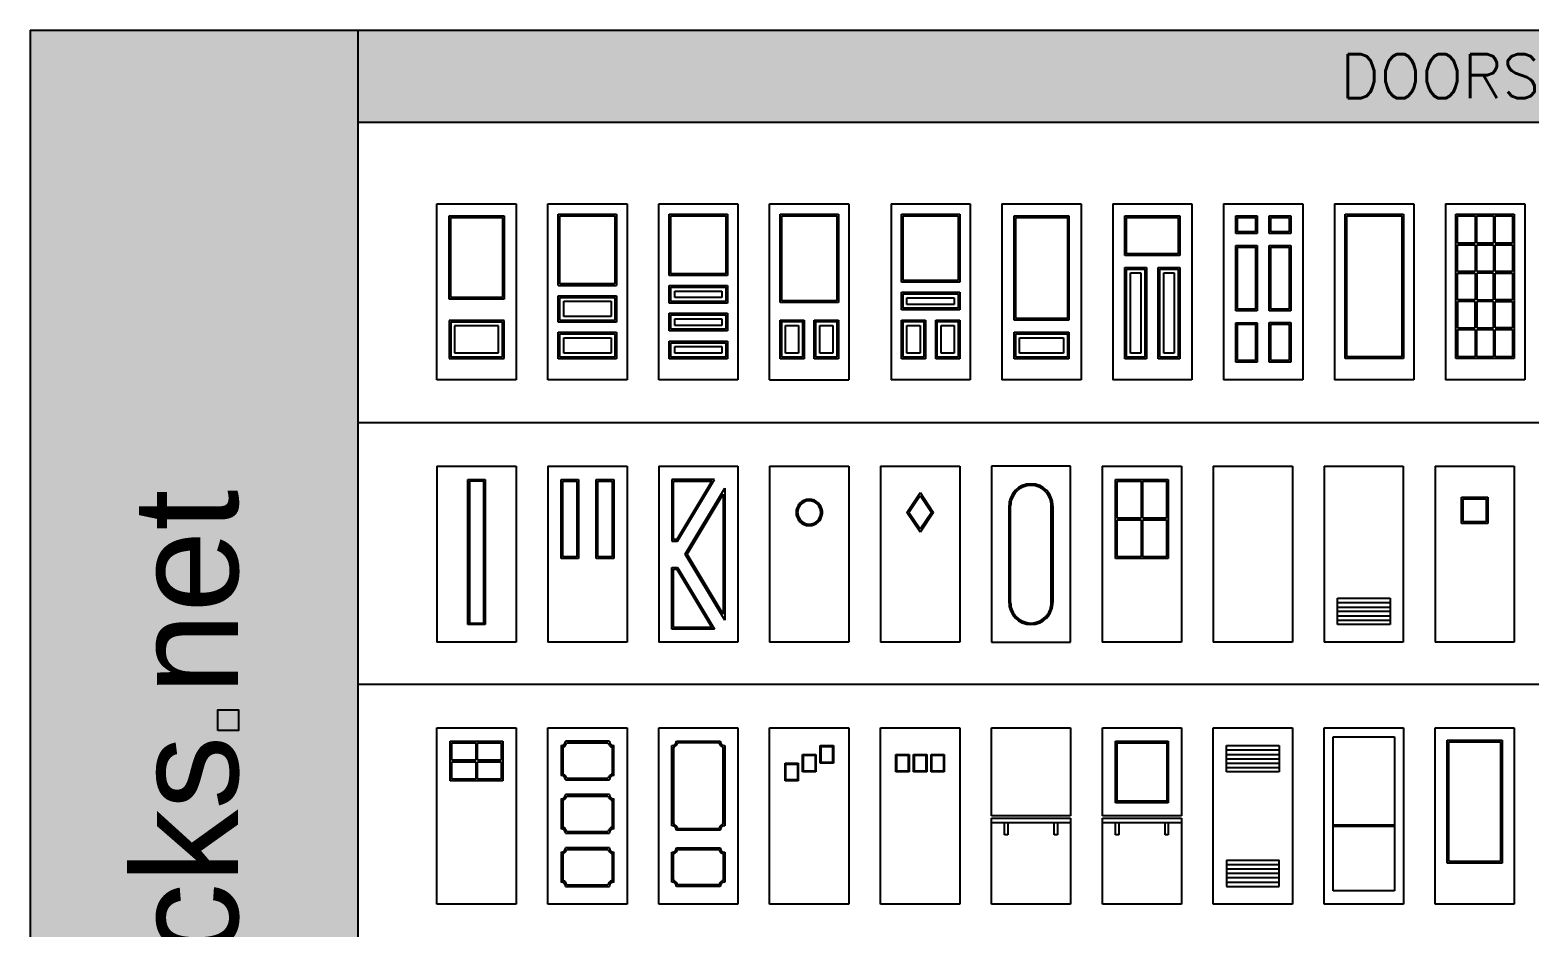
# Model space of a CAD drawing. Header units: millimetres. Extents: x 10513 to 43680, y 26775 to 47228.
# Drawn here: x 10513 to 27568, y 37026 to 47228 of the extents above; entities that cross this region are included whole.
import ezdxf

# ---------------------------------------------------------------- set-up
doc = ezdxf.new("R2010")
doc.units = ezdxf.units.MM
doc.layers.add('www.cad-blocks.net', color=7, linetype='Continuous')
doc.styles.add('ATTR', font='romans.shx', dxfattribs={"width": 0.8, "height": 2.1})
doc.styles.get("Standard").update_dxf_attribs({"font": 'arial.ttf'})

# ---------------------------------------------------------------- blocks, each defined once
blk = doc.blocks.new("36'' Exterior Door 01")
for p, q in [((0, 0), (0, 80)), ((0, 80), (36, 80)), ((36, 80), (36, 0)), ((5.5, 36.625), (5.5, 74.5)), ((5.5, 74.5), (30.5, 74.5)), ((6.25, 37.375), (6.25, 73.75)), ((6.25, 73.75), (29.75, 73.75)), ((29.75, 73.75), (29.75, 37.375)), ((30.5, 74.5), (30.5, 36.625)), ((30.5, 36.625), (5.5, 36.625)), ((29.75, 37.375), (6.25, 37.375)), ((30.5, 27), (5.5, 27)), ((5.5, 27), (5.5, 9.75)), ((29.75, 26.25), (6.25, 26.25)), ((6.25, 26.25), (6.25, 10.5)), ((28, 24.5), (8, 24.5)), ((8, 24.5), (8, 12.25)), ((28, 12.25), (28, 24.5)), ((29.75, 10.5), (29.75, 26.25)), ((30.5, 9.75), (30.5, 27)), ((5.5, 9.75), (30.5, 9.75)), ((6.25, 10.5), (29.75, 10.5)), ((8, 12.25), (28, 12.25)), ((36, 0), (0, 0))]:
    blk.add_line(p, q)
at = {"style": 'ATTR', "width": 0.8, "flags": 9}
blk.add_attdef('ESTCODE', (0, 0), '', height=0.0000199, dxfattribs=at)
blk = doc.blocks.new("36'' Exterior Door 02")
for p, q in [((0, 0), (0, 80)), ((0, 80), (36, 80)), ((4.75, 42.875), (4.75, 75.25)), ((4.75, 75.25), (31.25, 75.25)), ((31.25, 75.25), (31.25, 42.875)), ((36, 80), (36, 0)), ((5.5, 43.625), (5.5, 74.5)), ((5.5, 74.5), (30.5, 74.5)), ((30.5, 74.5), (30.5, 43.625)), ((4.75, 42.875), (31.25, 42.875)), ((30.5, 43.625), (5.5, 43.625)), ((4.75, 38.25), (31.25, 38.25)), ((4.75, 26.25), (4.75, 38.25)), ((5.5, 37.5), (30.5, 37.5)), ((5.5, 27), (5.5, 37.5)), ((7.25, 35.75), (28.75, 35.75)), ((7.25, 28.75), (7.25, 35.75)), ((28.75, 35.75), (28.75, 28.75)), ((30.5, 37.5), (30.5, 27)), ((31.25, 38.25), (31.25, 26.25)), ((28.75, 28.75), (7.25, 28.75)), ((31.25, 26.25), (4.75, 26.25)), ((4.75, 21.625), (31.25, 21.625)), ((4.75, 9.625), (4.75, 21.625)), ((30.5, 27), (5.5, 27)), ((5.5, 20.875), (30.5, 20.875)), ((5.5, 10.375), (5.5, 20.875)), ((30.5, 20.875), (30.5, 10.375)), ((31.25, 21.625), (31.25, 9.625)), ((7.25, 19.125), (28.75, 19.125)), ((7.25, 12.125), (7.25, 19.125)), ((28.75, 19.125), (28.75, 12.125)), ((31.25, 9.625), (4.75, 9.625)), ((30.5, 10.375), (5.5, 10.375)), ((28.75, 12.125), (7.25, 12.125)), ((36, 0), (0, 0))]:
    blk.add_line(p, q)
at = {"style": 'ATTR', "width": 0.8, "flags": 9}
blk.add_attdef('ESTCODE', (0, 0), '', height=0.0000199, dxfattribs=at)
blk = doc.blocks.new("36'' Exterior Door 03")
for p, q in [((0, 0), (0, 80)), ((0, 80), (36, 80)), ((4.75, 47.51), (4.75, 75.25)), ((4.75, 75.25), (31.25, 75.25)), ((31.25, 75.25), (31.25, 47.51)), ((36, 80), (36, 0)), ((5.5, 48.26), (5.5, 74.5)), ((5.5, 74.5), (30.5, 74.5)), ((30.5, 74.5), (30.5, 48.26)), ((30.5, 48.26), (5.5, 48.26)), ((31.25, 47.51), (4.75, 47.51)), ((4.75, 42.89), (31.25, 42.89)), ((4.75, 34.88), (4.75, 42.89)), ((5.5, 42.14), (30.5, 42.14)), ((5.5, 35.63), (5.5, 42.14)), ((30.5, 42.14), (30.5, 35.63)), ((31.25, 42.89), (31.25, 34.88)), ((31.25, 34.88), (4.75, 34.88)), ((30.5, 35.63), (5.5, 35.63)), ((7.25, 40.39), (28.75, 40.39)), ((7.25, 37.38), (7.25, 40.39)), ((28.75, 37.38), (7.25, 37.38)), ((28.75, 40.39), (28.75, 37.38)), ((4.75, 30.26), (31.25, 30.26)), ((4.75, 22.26), (4.75, 30.26)), ((5.5, 29.51), (30.5, 29.51)), ((5.5, 23.01), (5.5, 29.51)), ((7.25, 27.76), (28.75, 27.76)), ((7.25, 24.76), (7.25, 27.76)), ((28.75, 27.76), (28.75, 24.76)), ((30.5, 29.51), (30.5, 23.01)), ((31.25, 30.26), (31.25, 22.26)), ((31.25, 22.26), (4.75, 22.26)), ((30.5, 23.01), (5.5, 23.01)), ((28.75, 24.76), (7.25, 24.76)), ((4.75, 17.63), (31.25, 17.63)), ((4.75, 9.63), (4.75, 17.63)), ((5.5, 16.88), (30.5, 16.88)), ((5.5, 10.38), (5.5, 16.88)), ((7.25, 15.13), (28.75, 15.13)), ((7.25, 12.13), (7.25, 15.13)), ((28.75, 15.13), (28.75, 12.13)), ((30.5, 16.88), (30.5, 10.38)), ((31.25, 17.63), (31.25, 9.63)), ((31.25, 9.63), (4.75, 9.63)), ((30.5, 10.38), (5.5, 10.38)), ((28.75, 12.13), (7.25, 12.13)), ((36, 0), (0, 0))]:
    blk.add_line(p, q)
at = {"style": 'ATTR', "width": 0.8, "flags": 9}
blk.add_attdef('ESTCODE', (0, 0), '', height=0.0000199, dxfattribs=at)
blk = doc.blocks.new("36'' Exterior Door 04")
for p, q in [((0, 0), (0, 80)), ((0, 80), (36, 80)), ((4.75, 35.2095), (4.75, 75.25)), ((4.75, 75.25), (31.25, 75.25)), ((31.25, 75.25), (31.25, 35.2095)), ((36, 80), (36, 0)), ((5.5, 35.9595), (5.5, 74.5)), ((5.5, 74.5), (30.5, 74.5)), ((30.5, 74.5), (30.5, 35.9595)), ((31.25, 35.2095), (4.75, 35.2095)), ((30.5, 35.9595), (5.5, 35.9595)), ((4.75, 27.2095), (15.6875, 27.2095)), ((4.75, 9.625), (4.75, 27.2095)), ((5.5, 26.4595), (14.9375, 26.4595)), ((5.5, 10.375), (5.5, 26.4595)), ((7.25, 24.7095), (13.1875, 24.7095)), ((7.25, 12.125), (7.25, 24.7095)), ((13.1875, 24.7095), (13.1875, 12.125)), ((14.9375, 26.4595), (14.9375, 10.375)), ((15.6875, 27.2095), (15.6875, 9.625)), ((20.3125, 27.2095), (31.25, 27.2095)), ((20.3125, 9.625), (20.3125, 27.2095)), ((21.0625, 26.4595), (30.5, 26.4595)), ((21.0625, 10.375), (21.0625, 26.4595)), ((22.8125, 12.125), (22.8125, 24.7095)), ((22.8125, 24.7095), (28.75, 24.7095)), ((28.75, 24.7095), (28.75, 12.125)), ((30.5, 26.4595), (30.5, 10.375)), ((31.25, 27.2095), (31.25, 9.625)), ((15.6875, 9.625), (4.75, 9.625)), ((14.9375, 10.375), (5.5, 10.375)), ((13.1875, 12.125), (7.25, 12.125)), ((31.25, 9.625), (20.3125, 9.625)), ((30.5, 10.375), (21.0625, 10.375)), ((28.75, 12.125), (22.8125, 12.125)), ((0, 0), (36, 0))]:
    blk.add_line(p, q)
at = {"style": 'ATTR', "width": 0.8, "flags": 9}
blk.add_attdef('ESTCODE', (0, 0), '', height=0.0000199, dxfattribs=at)
blk = doc.blocks.new("36'' Exterior Door 05")
for p, q in [((0, 80), (0, 0)), ((0, 80), (36, 80)), ((4.75, 44.46), (4.75, 75.25)), ((4.75, 75.25), (31.25, 75.25)), ((31.25, 75.25), (31.25, 44.46)), ((36, 80), (36, 0)), ((5.5, 45.21), (5.5, 74.5)), ((5.5, 74.5), (30.5, 74.5)), ((30.5, 74.5), (30.5, 45.21)), ((31.25, 44.46), (4.75, 44.46)), ((30.5, 45.21), (5.5, 45.21)), ((4.75, 39.84), (31.25, 39.84)), ((4.75, 31.83), (4.75, 39.84)), ((5.5, 39.09), (30.5, 39.09)), ((5.5, 32.58), (5.5, 39.09)), ((7.25, 37.34), (28.75, 37.34)), ((7.25, 34.33), (7.25, 37.34)), ((28.75, 34.33), (7.25, 34.33)), ((28.75, 37.34), (28.75, 34.33)), ((30.5, 39.09), (30.5, 32.58)), ((31.25, 39.84), (31.25, 31.83)), ((31.25, 31.83), (4.75, 31.83)), ((30.5, 32.58), (5.5, 32.58)), ((4.75, 27.21), (15.69, 27.21)), ((4.75, 9.63), (4.75, 27.21)), ((5.5, 26.46), (14.94, 26.46)), ((5.5, 10.37), (5.5, 26.46)), ((7.25, 24.71), (13.19, 24.71)), ((7.25, 12.13), (7.25, 24.71)), ((13.19, 24.71), (13.19, 12.13)), ((14.94, 26.46), (14.94, 10.37)), ((15.69, 27.21), (15.69, 9.63)), ((20.31, 27.21), (31.25, 27.21)), ((20.31, 9.63), (20.31, 27.21)), ((21.06, 26.46), (30.5, 26.46)), ((21.06, 10.37), (21.06, 26.46)), ((22.81, 12.13), (22.81, 24.71)), ((22.81, 24.71), (28.75, 24.71)), ((28.75, 24.71), (28.75, 12.13)), ((30.5, 26.46), (30.5, 10.37)), ((31.25, 27.21), (31.25, 9.63)), ((15.69, 9.63), (4.75, 9.63)), ((14.94, 10.37), (5.5, 10.37)), ((13.19, 12.13), (7.25, 12.13)), ((31.25, 9.63), (20.31, 9.63)), ((30.5, 10.37), (21.06, 10.37)), ((28.75, 12.13), (22.81, 12.13)), ((36, 0), (0, 0))]:
    blk.add_line(p, q)
at = {"style": 'ATTR', "width": 0.8, "flags": 9}
blk.add_attdef('ESTCODE', (0, 0), '', height=0.0000199, dxfattribs=at)
blk = doc.blocks.new("36'' Exterior Door 06")
for p, q in [((0, 80), (0, 0)), ((0, 80), (36, 80)), ((36, 80), (36, 0)), ((5.5, 27.125), (5.5, 74.5)), ((5.5, 74.5), (30.5, 74.5)), ((6.25, 27.875), (6.25, 73.75)), ((6.25, 73.75), (29.75, 73.75)), ((29.75, 73.75), (29.75, 27.875)), ((30.5, 74.5), (30.5, 27.125)), ((29.75, 27.875), (6.25, 27.875)), ((30.5, 27.125), (5.5, 27.125)), ((5.5, 21.625), (30.5, 21.625)), ((5.5, 9.625), (5.5, 21.625)), ((6.25, 20.875), (29.75, 20.875)), ((6.25, 10.375), (6.25, 20.875)), ((29.75, 20.875), (29.75, 10.375)), ((30.5, 21.625), (30.5, 9.625)), ((8, 19.125), (28, 19.125)), ((8, 12.125), (8, 19.125)), ((28, 19.125), (28, 12.125)), ((30.5, 9.625), (5.5, 9.625)), ((29.75, 10.375), (6.25, 10.375)), ((28, 12.125), (8, 12.125)), ((36, 0), (0, 0))]:
    blk.add_line(p, q)
at = {"style": 'ATTR', "width": 0.8, "flags": 9}
blk.add_attdef('ESTCODE', (0, 0), '', height=0.0000199, dxfattribs=at)
blk = doc.blocks.new("36'' Exterior Door 07")
for p, q in [((0, 80), (0, 0)), ((0, 80), (36, 80)), ((36, 80), (36, 0)), ((5.5, 74.5), (30.5, 74.5)), ((5.5, 56.4955), (5.5, 74.5)), ((6.25, 73.75), (29.75, 73.75)), ((6.25, 57.2455), (6.25, 73.75)), ((29.75, 73.75), (29.75, 57.2455)), ((30.5, 74.5), (30.5, 56.4955)), ((30.5, 56.4955), (5.5, 56.4955)), ((29.75, 57.2455), (6.25, 57.2455)), ((5.5, 51.1205), (15.3125, 51.1205)), ((5.5, 9.625), (5.5, 51.1205)), ((6.25, 50.3705), (14.5625, 50.3705)), ((6.25, 10.375), (6.25, 50.3705)), ((8, 48.6205), (12.8125, 48.6205)), ((8, 12.125), (8, 48.6205)), ((12.8125, 48.6205), (12.8125, 12.125)), ((14.5625, 50.3705), (14.5625, 10.375)), ((15.3125, 51.1205), (15.3125, 9.625)), ((20.6875, 9.625), (20.6875, 51.1205)), ((20.6875, 51.1205), (30.5, 51.1205)), ((21.4375, 10.375), (21.4375, 50.3705)), ((21.4375, 50.3705), (29.75, 50.3705)), ((23.1875, 12.125), (23.1875, 48.6205)), ((23.1875, 48.6205), (28, 48.6205)), ((28, 48.6205), (28, 12.125)), ((29.75, 50.3705), (29.75, 10.375)), ((30.5, 51.1205), (30.5, 9.625)), ((15.3125, 9.625), (5.5, 9.625)), ((14.5625, 10.375), (6.25, 10.375)), ((12.8125, 12.125), (8, 12.125)), ((30.5, 9.625), (20.6875, 9.625)), ((29.75, 10.375), (21.4375, 10.375)), ((28, 12.125), (23.1875, 12.125)), ((36, 0), (0, 0))]:
    blk.add_line(p, q)
at = {"style": 'ATTR', "width": 0.8, "flags": 9}
blk.add_attdef('ESTCODE', (0, 0), '', height=0.0000199, dxfattribs=at)
blk = doc.blocks.new("36'' Exterior Door 08")
for p, q in [((0, 80), (0, 0)), ((0, 80), (36, 80)), ((36, 80), (36, 0)), ((5.5, 74.5), (15.31, 74.5)), ((5.5, 66.5), (5.5, 74.5)), ((6.25, 73.75), (14.56, 73.75)), ((6.25, 67.25), (6.25, 73.75)), ((14.56, 73.75), (14.56, 67.25)), ((15.31, 74.5), (15.31, 66.5)), ((20.69, 74.5), (30.5, 74.5)), ((20.69, 66.5), (20.69, 74.5)), ((21.44, 67.25), (21.44, 73.76)), ((21.44, 73.76), (29.75, 73.76)), ((29.75, 73.76), (29.75, 67.25)), ((30.5, 74.5), (30.5, 66.5)), ((15.31, 66.5), (5.5, 66.5)), ((14.56, 67.25), (6.25, 67.25)), ((30.5, 66.5), (20.69, 66.5)), ((29.75, 67.25), (21.44, 67.25)), ((5.5, 31.38), (5.5, 61.12)), ((5.5, 61.12), (15.31, 61.12)), ((6.25, 32.13), (6.25, 60.37)), ((6.25, 60.37), (14.56, 60.37)), ((14.56, 60.37), (14.56, 32.13)), ((15.31, 61.12), (15.31, 31.38)), ((20.69, 31.38), (20.69, 61.13)), ((20.69, 61.13), (30.5, 61.13)), ((21.44, 32.13), (21.44, 60.38)), ((21.44, 60.38), (29.75, 60.38)), ((29.75, 60.38), (29.75, 32.13)), ((30.5, 61.13), (30.5, 31.38)), ((15.31, 31.38), (5.5, 31.38)), ((14.56, 32.13), (6.25, 32.13)), ((30.5, 31.38), (20.69, 31.38)), ((29.75, 32.13), (21.44, 32.13)), ((5.5, 26), (15.31, 26)), ((5.5, 8), (5.5, 26)), ((6.25, 25.25), (14.56, 25.25)), ((6.25, 8.75), (6.25, 25.25)), ((14.56, 25.25), (14.56, 8.75)), ((15.31, 26), (15.31, 8)), ((20.69, 8), (20.69, 26.01)), ((20.69, 26.01), (30.5, 26.01)), ((21.44, 8.75), (21.44, 25.26)), ((21.44, 25.26), (29.75, 25.26)), ((29.75, 25.26), (29.75, 8.75)), ((30.5, 26.01), (30.5, 8)), ((15.31, 8), (5.5, 8)), ((14.56, 8.75), (6.25, 8.75)), ((30.5, 8), (20.69, 8)), ((29.75, 8.75), (21.44, 8.75)), ((36, 0), (0, 0))]:
    blk.add_line(p, q)
at = {"style": 'ATTR', "width": 0.8, "flags": 9}
blk.add_attdef('ESTCODE', (0, 0), '', height=0.0000199, dxfattribs=at)
blk = doc.blocks.new("36'' Exterior Door 09")
for p, q in [((0, 80), (0, 0)), ((0, 80), (36, 80)), ((4.75, 9.625), (4.75, 75.25)), ((4.75, 75.25), (31.25, 75.25)), ((31.25, 75.25), (31.25, 9.625)), ((36, 80), (36, 0)), ((5.5, 10.375), (5.5, 74.5)), ((5.5, 74.5), (30.5, 74.5)), ((30.5, 74.5), (30.5, 10.375)), ((31.25, 9.625), (4.75, 9.625)), ((30.5, 10.375), (5.5, 10.375)), ((36, 0), (0, 0))]:
    blk.add_line(p, q)
at = {"style": 'ATTR', "width": 0.8, "flags": 9}
blk.add_attdef('ESTCODE', (0, 0), '', height=0.0000199, dxfattribs=at)
blk = doc.blocks.new("36'' Exterior Door 10")
for p, q in [((0, 80), (0, 0)), ((0, 80), (36, 80)), ((4.75, 9.62), (4.75, 75.25)), ((4.75, 75.25), (31.25, 75.25)), ((31.25, 75.25), (31.25, 9.62)), ((36, 80), (36, 0)), ((5.5, 74.5), (13.46, 74.5)), ((5.5, 62.05), (5.5, 74.5)), ((13.46, 74.5), (13.46, 62.05)), ((14.21, 74.5), (21.79, 74.5)), ((14.21, 62.05), (14.21, 74.5)), ((21.79, 74.5), (21.79, 62.05)), ((22.54, 62.05), (22.54, 74.5)), ((22.54, 74.5), (30.5, 74.5)), ((30.5, 74.5), (30.5, 62.05)), ((13.46, 62.05), (5.5, 62.05)), ((21.79, 62.05), (14.21, 62.05)), ((30.5, 62.05), (22.54, 62.05)), ((5.5, 49.22), (5.5, 61.3)), ((5.5, 61.3), (13.46, 61.3)), ((13.46, 61.3), (13.46, 49.22)), ((14.21, 49.22), (14.21, 61.3)), ((14.21, 61.3), (21.79, 61.3)), ((21.79, 61.3), (21.79, 49.22)), ((22.54, 49.22), (22.54, 61.3)), ((22.54, 61.3), (30.5, 61.3)), ((30.5, 61.3), (30.5, 49.22)), ((13.46, 49.22), (5.5, 49.22)), ((5.5, 48.47), (13.46, 48.47)), ((5.5, 36.4), (5.5, 48.47)), ((13.46, 48.47), (13.46, 36.4)), ((21.79, 49.22), (14.21, 49.22)), ((21.79, 48.47), (14.21, 48.47)), ((14.21, 48.47), (14.21, 36.4)), ((21.79, 36.4), (21.79, 48.47)), ((30.5, 49.22), (22.54, 49.22)), ((22.54, 36.4), (22.54, 48.47)), ((22.54, 48.47), (30.5, 48.47)), ((30.5, 48.47), (30.5, 36.4)), ((13.46, 36.4), (5.5, 36.4)), ((13.46, 35.65), (5.5, 35.65)), ((5.5, 35.65), (5.5, 23.57)), ((13.46, 23.57), (13.46, 35.65)), ((14.21, 36.4), (21.79, 36.4)), ((14.21, 35.65), (14.21, 23.57)), ((21.79, 35.65), (14.21, 35.65)), ((21.79, 23.57), (21.79, 35.65)), ((30.5, 36.4), (22.54, 36.4)), ((22.54, 23.57), (22.54, 35.65)), ((22.54, 35.65), (30.5, 35.65)), ((30.5, 35.65), (30.5, 23.57)), ((5.5, 23.57), (13.46, 23.57)), ((5.5, 22.82), (13.46, 22.82)), ((5.5, 22.82), (5.5, 10.38)), ((13.46, 22.82), (13.46, 10.38)), ((14.21, 23.57), (21.79, 23.57)), ((14.21, 22.82), (21.79, 22.82)), ((14.21, 10.38), (14.21, 22.82)), ((21.79, 22.82), (21.79, 10.38)), ((30.5, 23.57), (22.54, 23.57)), ((22.54, 10.38), (22.54, 22.82)), ((22.54, 22.82), (30.5, 22.82)), ((30.5, 22.82), (30.5, 10.38)), ((31.25, 9.62), (4.75, 9.62)), ((13.46, 10.38), (5.5, 10.38)), ((21.79, 10.38), (14.21, 10.38)), ((30.5, 10.38), (22.54, 10.38)), ((36, 0), (0, 0))]:
    blk.add_line(p, q)
at = {"style": 'ATTR', "width": 0.8, "flags": 9}
blk.add_attdef('ESTCODE', (0, 0), '', height=0.0000199, dxfattribs=at)
blk = doc.blocks.new("36'' Exterior Door 21")
for p, q in [((0, 80), (0, 0)), ((0, 80), (36, 80)), ((36, 80), (36, 0)), ((14, 8), (14, 74)), ((14, 74), (22, 74)), ((14.75, 73.25), (14.75, 8.75)), ((21.25, 73.25), (14.75, 73.25)), ((21.25, 8.75), (21.25, 73.25)), ((22, 74), (22, 8)), ((22, 8), (14, 8)), ((14.75, 8.75), (21.25, 8.75)), ((36, 0), (0, 0))]:
    blk.add_line(p, q)
at = {"style": 'ATTR', "width": 0.8, "flags": 9}
blk.add_attdef('ESTCODE', (0, 0), '', height=0.0000199, dxfattribs=at)
blk = doc.blocks.new("36'' Exterior Door 22")
for p, q in [((0, 80), (0, 0)), ((0, 80), (36, 80)), ((36, 80), (36, 0)), ((6, 38), (6, 74)), ((6, 74), (14, 74)), ((6.75, 38.75), (6.75, 73.25)), ((6.75, 73.25), (13.25, 73.25)), ((13.25, 73.25), (13.25, 38.75)), ((14, 74), (14, 38)), ((22, 38), (22, 74)), ((22, 74), (30, 74)), ((22.75, 38.75), (22.75, 73.25)), ((22.75, 73.25), (29.25, 73.25)), ((29.25, 73.25), (29.25, 38.75)), ((30, 74), (30, 38)), ((14, 38), (6, 38)), ((13.25, 38.75), (6.75, 38.75)), ((30, 38), (22, 38)), ((29.25, 38.75), (22.75, 38.75)), ((36, 0), (0, 0))]:
    blk.add_line(p, q)
at = {"style": 'ATTR', "width": 0.8, "flags": 9}
blk.add_attdef('ESTCODE', (0, 0), '', height=0.0000199, dxfattribs=at)
blk = doc.blocks.new("36'' Exterior Door 23")
for p, q in [((0, 80), (0, 0)), ((0, 80), (36, 80)), ((36, 80), (36, 0)), ((6, 74), (6, 46)), ((25.4, 74), (6, 74)), ((6.75, 46.75), (6.75, 73.25)), ((6.75, 73.25), (24.08, 73.25)), ((24.08, 73.25), (8.18, 46.75)), ((8.6, 46), (25.4, 74)), ((12, 40), (30, 70)), ((30, 70), (30, 10)), ((12.87, 40), (29.25, 67.29)), ((29.25, 67.29), (29.25, 12.71)), ((6, 46), (8.6, 46)), ((8.18, 46.75), (6.75, 46.75)), ((30, 10), (12, 40)), ((29.25, 12.71), (12.87, 40)), ((6, 6), (6, 34)), ((6, 34), (8.6, 34)), ((6.75, 6.75), (6.75, 33.25)), ((6.75, 33.25), (8.18, 33.25)), ((8.18, 33.25), (24.08, 6.75)), ((8.6, 34), (25.4, 6)), ((36, 0), (0, 0)), ((25.4, 6), (6, 6)), ((24.08, 6.75), (6.75, 6.75))]:
    blk.add_line(p, q)
at = {"style": 'ATTR', "width": 0.8, "flags": 9}
blk.add_attdef('ESTCODE', (0, 0), '', height=0.0000199, dxfattribs=at)
blk = doc.blocks.new("36'' Exterior Door 24")
for p, q in [((0, 80), (0, 0)), ((0, 80), (36, 80)), ((36, 80), (36, 0)), ((36, 0), (0, 0))]:
    blk.add_line(p, q)
at = {"flags": 128}
for points in [[(13.75, 63.22), (13.24, 62.61), (12.76, 61.85), (12.34, 60.95)], [(14.28, 62.78), (13.83, 62.24), (13.41, 61.58), (13.04, 60.79)], [(15.55, 64.49), (14.63, 63.98), (13.75, 63.22)], [(15.86, 63.87), (15.06, 63.43), (14.28, 62.78)], [(17.98, 65.01), (16.76, 64.87), (15.55, 64.49)], [(18, 64.3), (16.93, 64.2), (15.86, 63.87)], [(20.42, 64.52), (19.21, 64.89), (17.98, 65.01)], [(20.13, 63.84), (19.07, 64.18), (18, 64.3)], [(21.71, 62.72), (20.94, 63.39), (20.13, 63.84)], [(22.22, 63.27), (21.34, 64.02), (20.42, 64.52)], [(22.95, 60.72), (22.58, 61.51), (22.16, 62.18), (21.71, 62.72)], [(23.63, 61.02), (23.21, 61.91), (22.74, 62.67), (22.22, 63.27)], [(12.34, 60.95), (12.2, 60.52), (12.09, 60.03), (12.02, 59.51), (12, 58.97)], [(12, 58.97), (12.02, 58.42), (12.09, 57.9), (12.2, 57.42), (12.35, 56.98)], [(12.35, 56.98), (12.77, 56.09), (13.24, 55.34), (13.76, 54.73)], [(13.04, 60.79), (12.91, 60.41), (12.81, 59.98), (12.75, 59.52), (12.73, 59.04)], [(12.73, 59.04), (12.75, 58.56), (12.81, 58.1), (12.91, 57.67), (13.04, 57.28)], [(13.04, 57.28), (13.41, 56.5), (13.82, 55.82), (14.27, 55.28)], [(13.76, 54.73), (14.64, 53.99), (15.56, 53.49)], [(14.27, 55.28), (15.04, 54.62), (15.85, 54.16)], [(20.12, 54.13), (20.93, 54.58), (21.7, 55.23)], [(20.43, 53.52), (21.35, 54.03), (22.23, 54.79)], [(21.7, 55.23), (22.15, 55.77), (22.57, 56.43), (22.94, 57.21)], [(22.23, 54.79), (22.75, 55.4), (23.22, 56.16), (23.64, 57.05)], [(22.94, 57.21), (23.07, 57.6), (23.17, 58.03), (23.23, 58.49), (23.25, 58.97)], [(23.25, 58.97), (23.23, 59.45), (23.17, 59.91), (23.08, 60.34), (22.95, 60.72)], [(23.98, 59.04), (23.96, 59.58), (23.89, 60.11), (23.78, 60.59), (23.63, 61.02)], [(23.64, 57.05), (23.79, 57.49), (23.9, 57.97), (23.96, 58.5), (23.98, 59.04)], [(15.56, 53.49), (16.78, 53.12), (18, 53)], [(15.85, 54.16), (16.91, 53.82), (17.98, 53.71)], [(17.98, 53.71), (19.06, 53.81), (20.12, 54.13)], [(18, 53), (19.22, 53.13), (20.43, 53.52)]]:
    blk.add_lwpolyline(points, dxfattribs=at)
at = {"style": 'ATTR', "width": 0.8, "flags": 9}
blk.add_attdef('ESTCODE', (0, 0), '', height=0.0000199, dxfattribs=at)
blk = doc.blocks.new("36'' Exterior Door 25")
for p, q in [((0, 80), (0, 0)), ((0, 80), (36, 80)), ((36, 80), (36, 0)), ((12, 59), (18, 68)), ((12.9, 59), (18, 66.65)), ((18, 68), (24, 59)), ((18, 66.65), (23.1, 59)), ((18, 50), (12, 59)), ((18, 51.35), (12.9, 59)), ((23.1, 59), (18, 51.35)), ((24, 59), (18, 50)), ((36, 0), (0, 0))]:
    blk.add_line(p, q)
at = {"style": 'ATTR', "width": 0.8, "flags": 9}
blk.add_attdef('ESTCODE', (0, 0), '', height=0.0000199, dxfattribs=at)
blk = doc.blocks.new("36'' Exterior Door 26")
for p, q in [((0, 80), (0, 0)), ((36, 80), (0, 80)), ((36, 0), (36, 80)), ((8, 62), (8, 18)), ((8.75, 18), (8.75, 62)), ((27.25, 18), (27.25, 62)), ((28, 62), (28, 18)), ((0, 0), (36, 0))]:
    blk.add_line(p, q)
at = {"flags": 128}
for points in [[(10.93, 69.07), (10.07, 68.06), (9.28, 66.79), (8.58, 65.31)], [(11.46, 68.54), (10.67, 67.6), (9.94, 66.43), (9.29, 65.06)], [(13.94, 71.17), (12.41, 70.32), (10.93, 69.07)], [(14.24, 70.48), (12.83, 69.69), (11.46, 68.54)], [(18, 72), (15.96, 71.79), (13.94, 71.17)], [(18, 71.25), (16.11, 71.06), (14.24, 70.48)], [(22.06, 71.17), (20.04, 71.79), (18, 72)], [(21.76, 70.48), (19.89, 71.06), (18, 71.25)], [(24.54, 68.54), (23.17, 69.69), (21.76, 70.48)], [(25.07, 69.07), (23.59, 70.32), (22.06, 71.17)], [(26.71, 65.06), (26.06, 66.43), (25.33, 67.6), (24.54, 68.54)], [(27.42, 65.31), (26.72, 66.79), (25.93, 68.06), (25.07, 69.07)], [(8.58, 65.31), (8.33, 64.59), (8.15, 63.78), (8.04, 62.9), (8, 62)], [(9.29, 65.06), (9.06, 64.39), (8.89, 63.64), (8.79, 62.84), (8.75, 62)], [(27.25, 62), (27.21, 62.84), (27.11, 63.64), (26.94, 64.39), (26.71, 65.06)], [(28, 62), (27.96, 62.9), (27.85, 63.78), (27.67, 64.59), (27.42, 65.31)], [(8, 18), (8.04, 17.1), (8.15, 16.22), (8.33, 15.41), (8.58, 14.69)], [(8.58, 14.69), (9.28, 13.21), (10.07, 11.94), (10.93, 10.93)], [(8.75, 18), (8.79, 17.16), (8.89, 16.36), (9.06, 15.61), (9.29, 14.94)], [(9.29, 14.94), (9.94, 13.57), (10.67, 12.4), (11.46, 11.46)], [(24.54, 11.46), (25.33, 12.4), (26.06, 13.57), (26.71, 14.94)], [(25.07, 10.93), (25.93, 11.94), (26.72, 13.21), (27.42, 14.69)], [(26.71, 14.94), (26.94, 15.61), (27.11, 16.36), (27.21, 17.16), (27.25, 18)], [(27.42, 14.69), (27.67, 15.41), (27.85, 16.22), (27.96, 17.1), (28, 18)], [(10.93, 10.93), (12.41, 9.68), (13.94, 8.83)], [(11.46, 11.46), (12.83, 10.31), (14.24, 9.52)], [(13.94, 8.83), (15.96, 8.21), (18, 8)], [(14.24, 9.52), (16.11, 8.94), (18, 8.75)], [(18, 8.75), (19.89, 8.94), (21.76, 9.52)], [(18, 8), (20.04, 8.21), (22.06, 8.83)], [(21.76, 9.52), (23.17, 10.31), (24.54, 11.46)], [(22.06, 8.83), (23.59, 9.68), (25.07, 10.93)]]:
    blk.add_lwpolyline(points, dxfattribs=at)
at = {"style": 'ATTR', "width": 0.8, "flags": 9}
blk.add_attdef('ESTCODE', (0, 0), '', height=0.0000199, dxfattribs=at)
blk = doc.blocks.new("36'' Exterior Door 27")
for p, q in [((0, 80), (0, 0)), ((0, 80), (36, 80)), ((36, 80), (36, 0)), ((6, 38), (6, 74)), ((6, 74), (30, 74)), ((6.75, 73.25), (17.625, 73.25)), ((6.75, 56.375), (6.75, 73.25)), ((17.625, 73.25), (17.625, 56.375)), ((18.375, 73.25), (29.25, 73.25)), ((18.375, 56.375), (18.375, 73.25)), ((29.25, 73.25), (29.25, 56.375)), ((30, 74), (30, 38)), ((17.625, 56.375), (6.75, 56.375)), ((6.75, 55.625), (17.625, 55.625)), ((6.75, 38.75), (6.75, 55.625)), ((17.625, 55.625), (17.625, 38.75)), ((29.25, 56.375), (18.375, 56.375)), ((18.375, 55.625), (29.25, 55.625)), ((18.375, 38.75), (18.375, 55.625)), ((29.25, 55.625), (29.25, 38.75)), ((30, 38), (6, 38)), ((17.625, 38.75), (6.75, 38.75)), ((29.25, 38.75), (18.375, 38.75)), ((36, 0), (0, 0))]:
    blk.add_line(p, q)
at = {"style": 'ATTR', "width": 0.8, "flags": 9}
blk.add_attdef('ESTCODE', (0, 0), '', height=0.0000199, dxfattribs=at)
blk = doc.blocks.new("36'' Exterior Door 28")
for p, q in [((0, 80), (0, 0)), ((0, 80), (36, 80)), ((36, 80), (36, 0)), ((36, 0), (0, 0))]:
    blk.add_line(p, q)
at = {"style": 'ATTR', "width": 0.8, "flags": 9}
blk.add_attdef('ESTCODE', (0, 0), '', height=0.0000199, dxfattribs=at)
blk = doc.blocks.new("36'' Exterior Door 29")
for p, q in [((0, 80), (0, 0)), ((0, 80), (36, 80)), ((36, 80), (36, 0)), ((6, 8), (6, 20)), ((6, 20), (30, 20)), ((6, 18), (30, 18)), ((6, 16), (30, 16)), ((30, 14), (6, 14)), ((30, 20), (30, 8)), ((6, 12), (30, 12)), ((6, 10), (30, 10)), ((30, 8), (6, 8)), ((36, 0), (0, 0))]:
    blk.add_line(p, q)
at = {"style": 'ATTR', "width": 0.8, "flags": 9}
blk.add_attdef('ESTCODE', (0, 0), '', height=0.0000199, dxfattribs=at)
blk = doc.blocks.new("36'' Exterior Door 30")
for p, q in [((0, 80), (0, 0)), ((0, 80), (36, 80)), ((36, 80), (36, 0)), ((12, 54), (12, 66)), ((12, 66), (24, 66)), ((12.75, 54.75), (12.75, 65.25)), ((12.75, 65.25), (23.25, 65.25)), ((23.25, 65.25), (23.25, 54.75)), ((24, 66), (24, 54)), ((23.25, 54.75), (12.75, 54.75)), ((24, 54), (12, 54)), ((36, 0), (0, 0))]:
    blk.add_line(p, q)
at = {"style": 'ATTR', "width": 0.8, "flags": 9}
blk.add_attdef('ESTCODE', (0, 0), '', height=0.0000199, dxfattribs=at)
blk = doc.blocks.new("36'' Exterior Door 41")
for p, q in [((0, 0), (0, 80)), ((0, 80), (36, 80)), ((36, 80), (36, 0)), ((6, 74), (30, 74)), ((6, 56), (6, 74)), ((6.75, 73.25), (17.625, 73.25)), ((6.75, 65.375), (6.75, 73.25)), ((17.625, 73.25), (17.625, 65.375)), ((18.375, 73.25), (29.25, 73.25)), ((18.375, 65.375), (18.375, 73.25)), ((29.25, 73.25), (29.25, 65.375)), ((30, 74), (30, 56)), ((17.625, 65.375), (6.75, 65.375)), ((6.75, 64.625), (17.625, 64.625)), ((6.75, 56.75), (6.75, 64.625)), ((17.625, 64.625), (17.625, 56.75)), ((29.25, 65.375), (18.375, 65.375)), ((18.375, 64.625), (29.25, 64.625)), ((18.375, 56.75), (18.375, 64.625)), ((29.25, 64.625), (29.25, 56.75)), ((30, 56), (6, 56)), ((17.625, 56.75), (6.75, 56.75)), ((29.25, 56.75), (18.375, 56.75)), ((36, 0), (0, 0))]:
    blk.add_line(p, q)
at = {"style": 'ATTR', "width": 0.8, "flags": 9}
blk.add_attdef('ESTCODE', (0, 0), '', height=0.0000199, dxfattribs=at)
blk = doc.blocks.new("36'' Exterior Door 42")
for p, q in [((0, 0), (0, 80)), ((0, 80), (36, 80)), ((36, 80), (36, 0)), ((6, 72), (6.81, 72.17)), ((6, 72), (6, 58.42)), ((6.75, 71.29), (7.1, 71.41)), ((6.75, 71.29), (6.75, 59.13)), ((28, 74), (8, 74)), ((8.55, 73.06), (8.61, 73.25)), ((8.65, 73.25), (27.35, 73.25)), ((27.39, 73.25), (27.45, 73.06)), ((28.9, 71.41), (29.25, 71.29)), ((29.19, 72.17), (30, 72)), ((29.25, 71.29), (29.25, 59.13)), ((30, 58.42), (30, 72)), ((6.81, 58.25), (6, 58.42)), ((7.1, 59), (6.75, 59.13)), ((8, 56.42), (28, 56.42)), ((8.61, 57.17), (8.55, 57.36)), ((8.65, 57.17), (27.35, 57.17)), ((27.45, 57.36), (27.39, 57.17)), ((29.25, 59.13), (28.9, 59)), ((30, 58.42), (29.19, 58.25)), ((6, 47.79), (6.81, 47.96)), ((6, 47.79), (6, 34.21)), ((28, 49.79), (8, 49.79)), ((8.55, 48.85), (8.61, 49.04)), ((8.65, 49.04), (27.35, 49.04)), ((27.39, 49.04), (27.45, 48.85)), ((29.19, 47.96), (30, 47.79)), ((30, 34.21), (30, 47.79)), ((6.75, 47.08), (7.1, 47.21)), ((6.75, 47.08), (6.75, 34.92)), ((28.9, 47.21), (29.25, 47.08)), ((29.25, 47.08), (29.25, 34.92)), ((6.81, 34.04), (6, 34.21)), ((7.1, 34.79), (6.75, 34.92)), ((29.25, 34.92), (28.9, 34.79)), ((30, 34.21), (29.19, 34.04)), ((8, 32.21), (28, 32.21)), ((8.61, 32.96), (8.55, 33.15)), ((8.65, 32.96), (27.35, 32.96)), ((27.45, 33.15), (27.39, 32.96)), ((6, 23.58), (6.81, 23.75)), ((6, 23.58), (6, 10)), ((6.75, 22.87), (7.1, 23)), ((6.75, 22.87), (6.75, 10.71)), ((28, 25.58), (8, 25.58)), ((8.55, 24.64), (8.61, 24.83)), ((8.65, 24.83), (27.35, 24.83)), ((27.39, 24.83), (27.45, 24.64)), ((28.9, 23), (29.25, 22.87)), ((29.19, 23.75), (30, 23.58)), ((29.25, 22.87), (29.25, 10.71)), ((30, 10), (30, 23.58)), ((6.81, 9.83), (6, 10)), ((7.1, 10.59), (6.75, 10.71)), ((8, 8), (28, 8)), ((8.61, 8.75), (8.55, 8.94)), ((8.65, 8.75), (27.35, 8.75)), ((27.45, 8.94), (27.39, 8.75)), ((29.25, 10.71), (28.9, 10.59)), ((30, 10), (29.19, 9.83)), ((36, 0), (0, 0))]:
    blk.add_line(p, q)
at = {"flags": 128}
for points in [[(6.81, 72.17), (7.12, 72.34), (7.41, 72.59)], [(7.1, 71.41), (7.52, 71.65), (7.92, 72.01)], [(7.41, 72.59), (7.59, 72.79), (7.74, 73.04), (7.88, 73.34)], [(7.88, 73.34), (7.93, 73.48), (7.97, 73.64), (7.99, 73.82), (8, 74)], [(7.92, 72.01), (8.15, 72.29), (8.36, 72.64), (8.55, 73.06)], [(27.45, 73.06), (27.64, 72.64), (27.85, 72.29), (28.08, 72.01)], [(28, 74), (28.01, 73.82), (28.03, 73.64), (28.07, 73.48), (28.12, 73.34)], [(28.08, 72.01), (28.48, 71.65), (28.9, 71.41)], [(28.12, 73.34), (28.26, 73.04), (28.41, 72.79), (28.59, 72.59)], [(28.59, 72.59), (28.88, 72.34), (29.19, 72.17)], [(7.41, 57.83), (7.12, 58.08), (6.81, 58.25)], [(7.92, 58.41), (7.52, 58.76), (7.1, 59)], [(7.88, 57.08), (7.74, 57.37), (7.59, 57.63), (7.41, 57.83)], [(8, 56.42), (7.99, 56.6), (7.97, 56.77), (7.93, 56.93), (7.88, 57.08)], [(8.55, 57.36), (8.36, 57.77), (8.15, 58.12), (7.92, 58.41)], [(28.08, 58.41), (27.85, 58.12), (27.64, 57.77), (27.45, 57.36)], [(28.12, 57.08), (28.07, 56.93), (28.03, 56.77), (28.01, 56.6), (28, 56.42)], [(28.9, 59), (28.48, 58.76), (28.08, 58.41)], [(28.59, 57.83), (28.41, 57.63), (28.26, 57.37), (28.12, 57.08)], [(29.19, 58.25), (28.88, 58.08), (28.59, 57.83)], [(6.81, 47.96), (7.12, 48.13), (7.41, 48.38)], [(7.1, 47.21), (7.52, 47.45), (7.92, 47.8)], [(7.41, 48.38), (7.59, 48.58), (7.74, 48.83), (7.88, 49.13)], [(7.88, 49.13), (7.93, 49.28), (7.97, 49.44), (7.99, 49.61), (8, 49.79)], [(7.92, 47.8), (8.15, 48.08), (8.36, 48.44), (8.55, 48.85)], [(27.45, 48.85), (27.64, 48.44), (27.85, 48.08), (28.08, 47.8)], [(28, 49.79), (28.01, 49.61), (28.03, 49.44), (28.07, 49.28), (28.12, 49.13)], [(28.08, 47.8), (28.48, 47.45), (28.9, 47.21)], [(28.12, 49.13), (28.26, 48.83), (28.41, 48.58), (28.59, 48.38)], [(28.59, 48.38), (28.88, 48.13), (29.19, 47.96)], [(7.92, 34.2), (7.52, 34.55), (7.1, 34.79)], [(8.55, 33.15), (8.36, 33.56), (8.15, 33.92), (7.92, 34.2)], [(28.08, 34.2), (27.85, 33.92), (27.64, 33.56), (27.45, 33.15)], [(28.9, 34.79), (28.48, 34.55), (28.08, 34.2)], [(7.41, 33.62), (7.12, 33.87), (6.81, 34.04)], [(7.88, 32.87), (7.74, 33.17), (7.59, 33.42), (7.41, 33.62)], [(8, 32.21), (7.99, 32.39), (7.97, 32.56), (7.93, 32.72), (7.88, 32.87)], [(28.12, 32.87), (28.07, 32.72), (28.03, 32.56), (28.01, 32.39), (28, 32.21)], [(28.59, 33.62), (28.41, 33.42), (28.26, 33.17), (28.12, 32.87)], [(29.19, 34.04), (28.88, 33.87), (28.59, 33.62)], [(6.81, 23.75), (7.12, 23.92), (7.41, 24.17)], [(7.1, 23), (7.52, 23.24), (7.92, 23.59)], [(7.41, 24.17), (7.59, 24.37), (7.74, 24.63), (7.88, 24.92)], [(7.88, 24.92), (7.93, 25.07), (7.97, 25.23), (7.99, 25.4), (8, 25.58)], [(7.92, 23.59), (8.15, 23.88), (8.36, 24.23), (8.55, 24.64)], [(27.45, 24.64), (27.64, 24.23), (27.85, 23.88), (28.08, 23.59)], [(28, 25.58), (28.01, 25.4), (28.03, 25.23), (28.07, 25.07), (28.12, 24.92)], [(28.08, 23.59), (28.48, 23.24), (28.9, 23)], [(28.12, 24.92), (28.26, 24.63), (28.41, 24.37), (28.59, 24.17)], [(28.59, 24.17), (28.88, 23.92), (29.19, 23.75)], [(7.41, 9.41), (7.12, 9.66), (6.81, 9.83)], [(7.92, 9.99), (7.52, 10.35), (7.1, 10.59)], [(7.88, 8.66), (7.74, 8.96), (7.59, 9.21), (7.41, 9.41)], [(8, 8), (7.99, 8.18), (7.97, 8.36), (7.93, 8.52), (7.88, 8.66)], [(8.55, 8.94), (8.36, 9.36), (8.15, 9.71), (7.92, 9.99)], [(28.08, 9.99), (27.85, 9.71), (27.64, 9.36), (27.45, 8.94)], [(28.12, 8.66), (28.07, 8.52), (28.03, 8.36), (28.01, 8.18), (28, 8)], [(28.9, 10.59), (28.48, 10.35), (28.08, 9.99)], [(28.59, 9.41), (28.41, 9.21), (28.26, 8.96), (28.12, 8.66)], [(29.19, 9.83), (28.88, 9.66), (28.59, 9.41)]]:
    blk.add_lwpolyline(points, dxfattribs=at)
at = {"style": 'ATTR', "width": 0.8, "flags": 9}
blk.add_attdef('ESTCODE', (0, 0), '', height=0.0000199, dxfattribs=at)
blk = doc.blocks.new("36'' Exterior Door 43")
for p, q in [((0, 0), (0, 80)), ((0, 80), (36, 80)), ((36, 80), (36, 0)), ((6, 72.01), (6.81, 72.17)), ((6, 35.58), (6, 72.01)), ((6.75, 71.35), (7.12, 71.48)), ((6.75, 71.35), (6.75, 36.24)), ((8, 74.01), (28, 74.01)), ((8.59, 73.09), (8.65, 73.26)), ((27.35, 73.26), (8.65, 73.26)), ((27.35, 73.26), (27.41, 73.09)), ((28.88, 71.48), (29.25, 71.35)), ((29.19, 72.17), (30, 72.01)), ((29.25, 36.24), (29.25, 71.35)), ((30, 72.01), (30, 35.58)), ((6.81, 35.42), (6, 35.58)), ((7.12, 36.11), (6.75, 36.24)), ((8.65, 34.33), (8.59, 34.5)), ((8.65, 34.33), (27.35, 34.33)), ((27.41, 34.5), (27.35, 34.33)), ((29.25, 36.24), (28.88, 36.11)), ((30, 35.58), (29.19, 35.42)), ((28, 33.58), (8, 33.58)), ((6, 23.58), (6.81, 23.75)), ((6, 10), (6, 23.58)), ((6.75, 22.93), (7.12, 23.06)), ((6.75, 10.65), (6.75, 22.93)), ((8, 25.58), (28, 25.58)), ((8.59, 24.67), (8.65, 24.83)), ((8.65, 24.83), (27.35, 24.83)), ((27.35, 24.83), (27.41, 24.67)), ((28.88, 23.06), (29.25, 22.93)), ((29.19, 23.75), (30, 23.58)), ((29.25, 22.93), (29.25, 10.65)), ((30, 23.58), (30, 10)), ((6.81, 9.83), (6, 10)), ((7.12, 10.52), (6.75, 10.65)), ((28, 8), (8, 8)), ((8.65, 8.75), (8.59, 8.91)), ((27.35, 8.75), (8.65, 8.75)), ((27.41, 8.91), (27.35, 8.75)), ((29.25, 10.65), (28.88, 10.52)), ((30, 10), (29.19, 9.83)), ((36, 0), (0, 0))]:
    blk.add_line(p, q)
at = {"flags": 128}
for points in [[(6.81, 72.17), (7.12, 72.34), (7.41, 72.59)], [(7.12, 71.48), (7.54, 71.71), (7.95, 72.06)], [(7.41, 72.59), (7.59, 72.79), (7.74, 73.05), (7.88, 73.34)], [(7.88, 73.34), (7.93, 73.49), (7.97, 73.65), (7.99, 73.82), (8, 74.01)], [(7.95, 72.06), (8.18, 72.34), (8.4, 72.69), (8.59, 73.09)], [(27.41, 73.09), (27.6, 72.69), (27.82, 72.34), (28.05, 72.06)], [(28, 74.01), (28.01, 73.82), (28.03, 73.65), (28.07, 73.49), (28.12, 73.34)], [(28.05, 72.06), (28.46, 71.71), (28.88, 71.48)], [(28.12, 73.34), (28.26, 73.05), (28.41, 72.79), (28.59, 72.59)], [(28.59, 72.59), (28.88, 72.34), (29.19, 72.17)], [(7.41, 35), (7.12, 35.25), (6.81, 35.42)], [(7.95, 35.53), (7.54, 35.88), (7.12, 36.11)], [(7.88, 34.25), (7.74, 34.54), (7.59, 34.8), (7.41, 35)], [(8, 33.58), (7.99, 33.77), (7.97, 33.94), (7.93, 34.1), (7.88, 34.25)], [(8.59, 34.5), (8.4, 34.9), (8.18, 35.25), (7.95, 35.53)], [(28.05, 35.53), (27.82, 35.25), (27.6, 34.9), (27.41, 34.5)], [(28.12, 34.25), (28.07, 34.1), (28.03, 33.94), (28.01, 33.77), (28, 33.58)], [(28.88, 36.11), (28.46, 35.88), (28.05, 35.53)], [(28.59, 35), (28.41, 34.8), (28.26, 34.54), (28.12, 34.25)], [(29.19, 35.42), (28.88, 35.25), (28.59, 35)], [(6.81, 23.75), (7.12, 23.92), (7.41, 24.17)], [(7.12, 23.06), (7.54, 23.29), (7.95, 23.64)], [(7.41, 24.17), (7.59, 24.37), (7.74, 24.63), (7.88, 24.92)], [(7.88, 24.92), (7.93, 25.07), (7.97, 25.23), (7.99, 25.4), (8, 25.58)], [(7.95, 23.64), (8.18, 23.92), (8.4, 24.26), (8.59, 24.67)], [(27.41, 24.67), (27.6, 24.26), (27.82, 23.92), (28.05, 23.64)], [(28, 25.58), (28.01, 25.4), (28.03, 25.23), (28.07, 25.07), (28.12, 24.92)], [(28.05, 23.64), (28.46, 23.29), (28.88, 23.06)], [(28.12, 24.92), (28.26, 24.63), (28.41, 24.37), (28.59, 24.17)], [(28.59, 24.17), (28.88, 23.92), (29.19, 23.75)], [(7.41, 9.41), (7.12, 9.66), (6.81, 9.83)], [(7.95, 9.95), (7.54, 10.29), (7.12, 10.52)], [(7.88, 8.66), (7.74, 8.96), (7.59, 9.21), (7.41, 9.41)], [(8, 8), (7.99, 8.18), (7.97, 8.36), (7.93, 8.52), (7.88, 8.66)], [(8.59, 8.91), (8.4, 9.32), (8.18, 9.67), (7.95, 9.95)], [(28.05, 9.95), (27.82, 9.67), (27.6, 9.32), (27.41, 8.91)], [(28.12, 8.66), (28.07, 8.52), (28.03, 8.36), (28.01, 8.18), (28, 8)], [(28.88, 10.52), (28.46, 10.29), (28.05, 9.95)], [(28.59, 9.41), (28.41, 9.21), (28.26, 8.96), (28.12, 8.66)], [(29.19, 9.83), (28.88, 9.66), (28.59, 9.41)]]:
    blk.add_lwpolyline(points, dxfattribs=at)
at = {"style": 'ATTR', "width": 0.8, "flags": 9}
blk.add_attdef('ESTCODE', (0, 0), '', height=0.0000199, dxfattribs=at)
blk = doc.blocks.new("36'' Exterior Door 44")
for p, q in [((0, 0), (0, 80)), ((0, 80), (36, 80)), ((36, 80), (36, 0)), ((23, 72), (29, 72)), ((23, 64), (23, 72)), ((23.375, 71.625), (28.625, 71.625)), ((23.375, 64.375), (23.375, 71.625)), ((28.625, 71.625), (28.625, 64.375)), ((29, 72), (29, 64)), ((7, 64), (13, 64)), ((7, 56), (7, 64)), ((7.375, 63.625), (12.625, 63.625)), ((7.375, 56.375), (7.375, 63.625)), ((12.625, 63.625), (12.625, 56.375)), ((13, 64), (13, 56)), ((15, 60), (15, 68)), ((15, 68), (21, 68)), ((15.375, 60.375), (15.375, 67.625)), ((15.375, 67.625), (20.625, 67.625)), ((20.625, 67.625), (20.625, 60.375)), ((21, 68), (21, 60)), ((29, 64), (23, 64)), ((28.625, 64.375), (23.375, 64.375)), ((13, 56), (7, 56)), ((12.625, 56.375), (7.375, 56.375)), ((21, 60), (15, 60)), ((20.625, 60.375), (15.375, 60.375)), ((36, 0), (0, 0))]:
    blk.add_line(p, q)
at = {"style": 'ATTR', "width": 0.8, "flags": 9}
blk.add_attdef('ESTCODE', (0, 0), '', height=0.0000199, dxfattribs=at)
blk = doc.blocks.new("36'' Exterior Door 45")
for p, q in [((0, 0), (0, 80)), ((0, 80), (36, 80)), ((36, 80), (36, 0)), ((7, 60), (7, 68)), ((7, 68), (13, 68)), ((7.375, 60.375), (7.375, 67.625)), ((7.375, 67.625), (12.625, 67.625)), ((12.625, 67.625), (12.625, 60.375)), ((13, 68), (13, 60)), ((15, 60), (15, 68)), ((15, 68), (21, 68)), ((15.375, 60.375), (15.375, 67.625)), ((15.375, 67.625), (20.625, 67.625)), ((20.625, 67.625), (20.625, 60.375)), ((21, 68), (21, 60)), ((23, 68), (29, 68)), ((23, 60), (23, 68)), ((23.375, 67.625), (28.625, 67.625)), ((23.375, 60.375), (23.375, 67.625)), ((28.625, 67.625), (28.625, 60.375)), ((29, 68), (29, 60)), ((13, 60), (7, 60)), ((12.625, 60.375), (7.375, 60.375)), ((21, 60), (15, 60)), ((20.625, 60.375), (15.375, 60.375)), ((29, 60), (23, 60)), ((28.625, 60.375), (23.375, 60.375)), ((36, 0), (0, 0))]:
    blk.add_line(p, q)
at = {"style": 'ATTR', "width": 0.8, "flags": 9}
blk.add_attdef('ESTCODE', (0, 0), '', height=0.0000199, dxfattribs=at)
blk = doc.blocks.new("36'' Exterior Door 46")
for p, q in [((0, 40), (0, 80)), ((0, 80), (36, 80)), ((36, 80), (36, 40)), ((36, 40), (0, 40)), ((0, 39), (36, 39)), ((0, 0), (0, 39)), ((0, 37), (36, 37)), ((6, 31.5), (6, 37)), ((7.5, 37), (7.5, 31.5)), ((28.5, 31.5), (28.5, 37)), ((30, 37), (30, 31.5)), ((36, 39), (36, 0)), ((7.5, 31.5), (6, 31.5)), ((30, 31.5), (28.5, 31.5)), ((36, 0), (0, 0))]:
    blk.add_line(p, q)
at = {"style": 'ATTR', "width": 0.8, "flags": 9}
blk.add_attdef('ESTCODE', (0, 0), '', height=0.0000199, dxfattribs=at)
blk = doc.blocks.new("36'' Exterior Door 47")
for p, q in [((0, 40), (0, 80)), ((0, 80), (36, 80)), ((36, 80), (36, 40)), ((6, 46), (6, 74)), ((6, 74), (30, 74)), ((6, 73.25), (30, 73.25)), ((6.75, 46), (6.75, 74)), ((29.25, 74), (29.25, 46)), ((30, 74), (30, 46)), ((30, 46.75), (6, 46.75)), ((30, 46), (6, 46)), ((36, 40), (0, 40)), ((0, 39), (36, 39)), ((0, 0), (0, 39)), ((0, 37), (36, 37)), ((6, 31.5), (6, 37)), ((7.5, 37), (7.5, 31.5)), ((28.5, 31.5), (28.5, 37)), ((30, 37), (30, 31.5)), ((36, 39), (36, 0)), ((7.5, 31.5), (6, 31.5)), ((30, 31.5), (28.5, 31.5)), ((36, 0), (0, 0))]:
    blk.add_line(p, q)
at = {"style": 'ATTR', "width": 0.8, "flags": 9}
blk.add_attdef('ESTCODE', (0, 0), '', height=0.0000199, dxfattribs=at)
blk = doc.blocks.new("36'' Exterior Door 48")
for p, q in [((0, 0), (0, 80)), ((0, 80), (36, 80)), ((36, 80), (36, 0)), ((6, 72), (30, 72)), ((6, 60), (6, 72)), ((6, 70), (30, 70)), ((30, 72), (30, 60)), ((6, 68), (30, 68)), ((6, 66), (30, 66)), ((6, 64), (30, 64)), ((6, 62), (30, 62)), ((30, 60), (6, 60)), ((6, 20), (6, 8)), ((6, 20), (30, 20)), ((6, 18), (30, 18)), ((6, 16), (30, 16)), ((6, 14), (30, 14)), ((30, 8), (30, 20)), ((6, 12), (30, 12)), ((6, 10), (30, 10)), ((6, 8), (30, 8)), ((36, 0), (0, 0))]:
    blk.add_line(p, q)
at = {"style": 'ATTR', "width": 0.8, "flags": 9}
blk.add_attdef('ESTCODE', (0, 0), '', height=0.0000199, dxfattribs=at)
blk = doc.blocks.new("36'' Exterior Door 49")
for p, q in [((0, 0), (0, 80)), ((0, 80), (36, 80)), ((4, 6), (4, 76)), ((4, 76), (32, 76)), ((32, 76), (32, 6)), ((36, 80), (36, 0)), ((4, 36), (32, 36)), ((32, 35.25), (4, 35.25)), ((36, 0), (0, 0)), ((32, 6), (4, 6))]:
    blk.add_line(p, q)
at = {"style": 'ATTR', "width": 0.8, "flags": 9}
blk.add_attdef('ESTCODE', (0, 0), '', height=0.0000199, dxfattribs=at)
blk = doc.blocks.new("36'' Exterior Door 50")
for p, q in [((0, 0), (0, 80)), ((0, 80), (36, 80)), ((36, 80), (36, 0)), ((5.5, 18.5), (5.5, 74.5)), ((5.5, 74.5), (30.5, 74.5)), ((6.25, 19.25), (6.25, 73.75)), ((6.25, 73.75), (29.75, 73.75)), ((29.75, 73.75), (29.75, 19.25)), ((30.5, 74.5), (30.5, 18.5)), ((30.5, 18.5), (5.5, 18.5)), ((29.75, 19.25), (6.25, 19.25)), ((36, 0), (0, 0))]:
    blk.add_line(p, q)
at = {"style": 'ATTR', "width": 0.8, "flags": 9}
blk.add_attdef('ESTCODE', (0, 0), '', height=0.0000199, dxfattribs=at)
blk = doc.blocks.new('FORMAT')
at = {"true_color": 0x444444}
blk.add_hatch(color=250, dxfattribs=at).paths.add_polyline_path([(14242, 47228), (10513, 47228), (10513, 26775), (14242, 26775)])
at = {"true_color": 0x546d8e}
h = blk.add_hatch(color=155, dxfattribs=at)
h.set_gradient(color1=(68, 68, 68), color2=(84, 109, 142), tint=1)
h.paths.add_polyline_path([(14242, 47228), (14242, 46180), (43680, 46180), (43680, 47228)])
blk.add_hatch(color=155, dxfattribs=at).paths.add_polyline_path([(12648, 39503), (12648, 39268), (12883, 39268), (12883, 39503)])
at = {"color": 250, "true_color": 0x444444}
for p, q in [((10513, 47228), (14242, 47228)), ((10513, 47228), (10513, 26775)), ((14242, 47228), (14242, 26775))]:
    blk.add_line(p, q, dxfattribs=at)
blk.add_line((14242, 47228), (14242, 26775))
at = {"color": 155, "true_color": 0x546d8e}
for p, q in [((14242, 47228), (43680, 47228)), ((14242, 46180), (43680, 46180)), ((14242, 42769), (43680, 42769)), ((14242, 39795), (43680, 39795))]:
    blk.add_line(p, q, dxfattribs=at)
blk.add_lwpolyline([(12648, 39268), (12648, 39503), (12883, 39503), (12883, 39268)], close=True, dxfattribs=at)
at = {"insert": (25411, 46953), "char_height": 500, "attachment_point": 1}
blk.add_mtext_dynamic_manual_height_columns('{\\Fsimplex|c0;\\C255;\\c16777215;DOORS ELEVATION}', width=16790, gutter_width=12.5, heights=[0], dxfattribs=at)
at = {"insert": (11679, 31199), "char_height": 1200, "attachment_point": 1, "rotation": 90}
blk.add_mtext_dynamic_manual_height_columns('{\\C255;\\c16777215;cad-bl  cks net}', width=19116.44, gutter_width=12.5, heights=[0], dxfattribs=at)

msp = doc.modelspace()

# ---------------------------------------------------------------- block references
at = {"xscale": 25, "yscale": 25, "zscale": 25}
for name, p in [("36'' Exterior Door 01", (15140, 43254)), ("36'' Exterior Door 02", (16401, 43253)), ("36'' Exterior Door 03", (17662, 43253)), ("36'' Exterior Door 04", (18923, 43253)), ("36'' Exterior Door 05", (20303, 43253)), ("36'' Exterior Door 06", (21564, 43253)), ("36'' Exterior Door 07", (22824, 43253)), ("36'' Exterior Door 08", (24085, 43253)), ("36'' Exterior Door 09", (25347, 43254)), ("36'' Exterior Door 10", (26608, 43254)), ("36'' Exterior Door 21", (15140, 40272)), ("36'' Exterior Door 22", (16401, 40272)), ("36'' Exterior Door 23", (17662, 40272)), ("36'' Exterior Door 24", (18923, 40272)), ("36'' Exterior Door 25", (20184, 40272)), ("36'' Exterior Door 26", (21444, 40272)), ("36'' Exterior Door 27", (22705, 40272)), ("36'' Exterior Door 28", (23967, 40272)), ("36'' Exterior Door 29", (25228, 40272)), ("36'' Exterior Door 30", (26489, 40272)), ("36'' Exterior Door 41", (15140, 37298)), ("36'' Exterior Door 42", (16401, 37298)), ("36'' Exterior Door 43", (17662, 37298)), ("36'' Exterior Door 44", (18923, 37298)), ("36'' Exterior Door 45", (20184, 37298)), ("36'' Exterior Door 46", (21445, 37298)), ("36'' Exterior Door 47", (22706, 37298)), ("36'' Exterior Door 48", (23967, 37298)), ("36'' Exterior Door 49", (25229, 37298)), ("36'' Exterior Door 50", (26489, 37298))]:
    msp.add_blockref(name, p, dxfattribs=at)
at = {"layer": 'www.cad-blocks.net'}
msp.add_blockref('FORMAT', (0, 0), dxfattribs=at)

doc.saveas('drawing.dxf')
